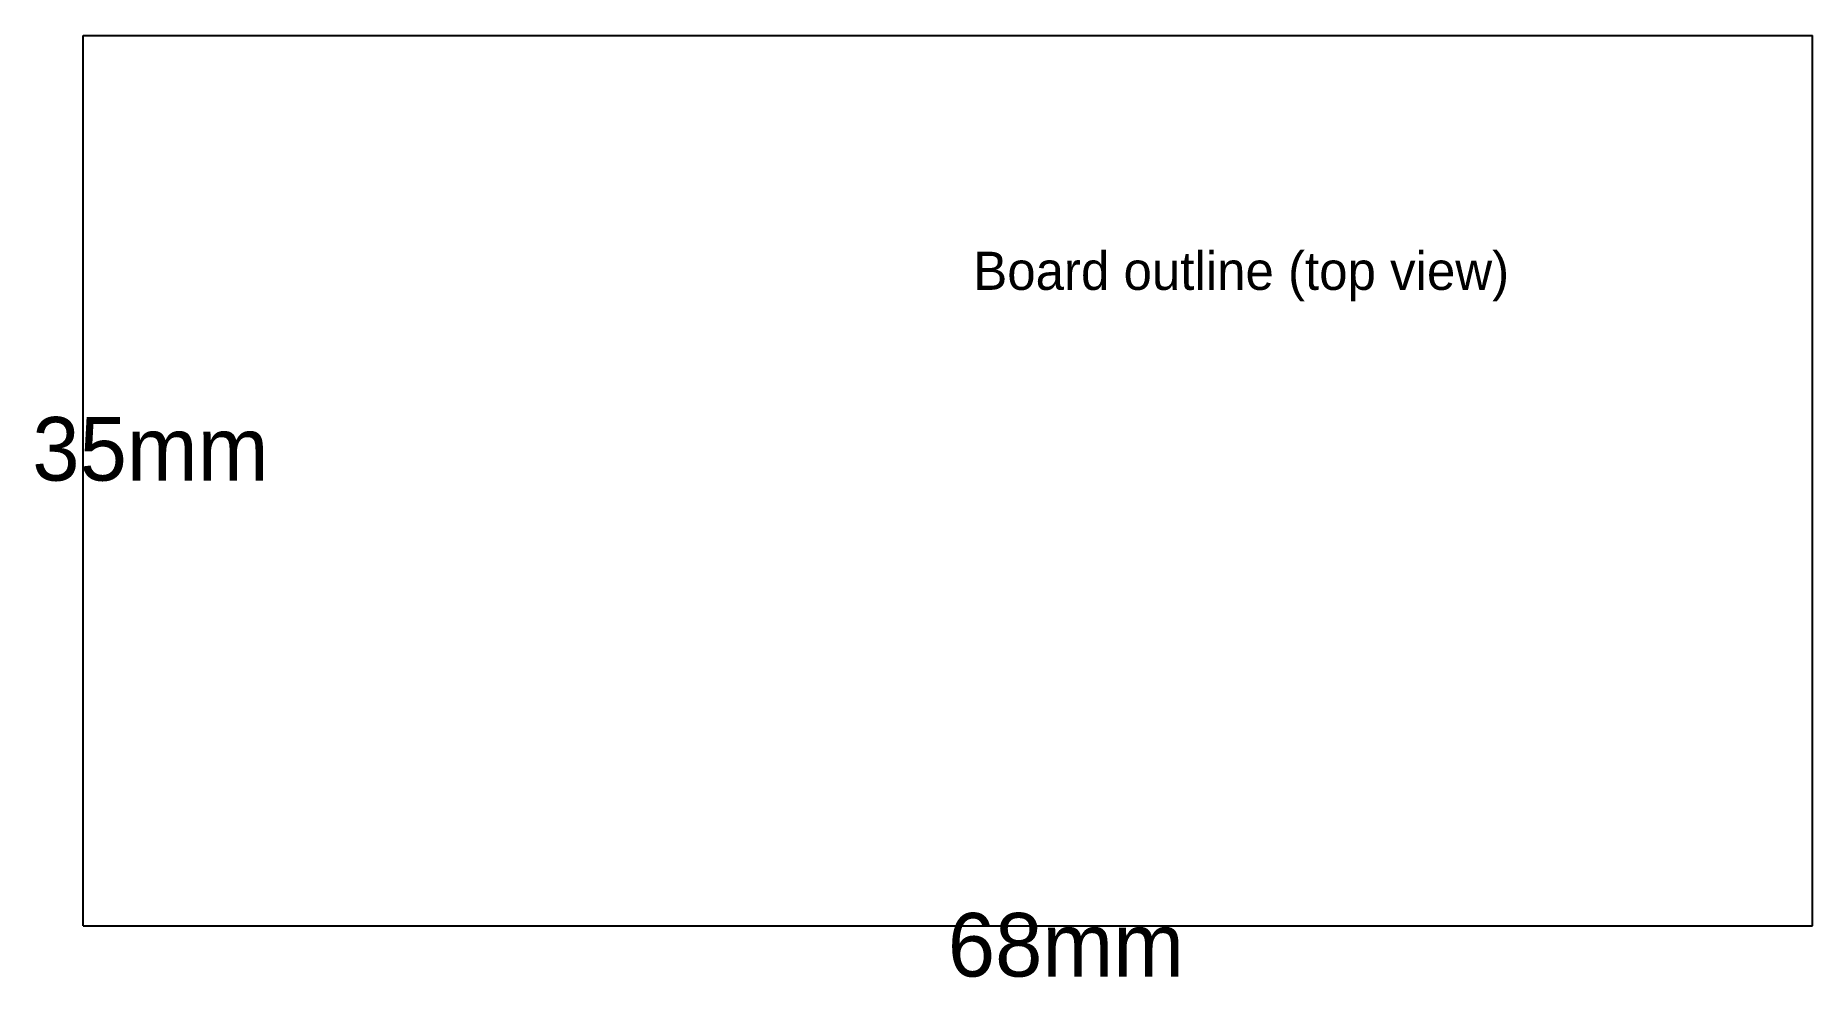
# Model space of a CAD drawing. Extents: x -1.9 to 68, y -2 to 35.
import ezdxf

# ---------------------------------------------------------------- set-up
doc = ezdxf.new("R2010")
doc.units = 0

msp = doc.modelspace()

# ---------------------------------------------------------------- linework, layer by layer
for p, q in [((0, 0), (0, 35)), ((0, 35), (68, 35)), ((68, 0), (68, 35)), ((0, 0), (68, 0))]:
    msp.add_line(p, q)

# ---------------------------------------------------------------- texts
for s, p in [('35mm', (-2, 17.5)), ('68mm', (34, -2))]:
    msp.add_text(s, height=2.5).set_placement(p)
at = {"layer": 'Dimensions'}
msp.add_text('Board outline (top view)', height=1.5, dxfattribs=at).set_placement((35, 25))

doc.saveas('drawing.dxf')
